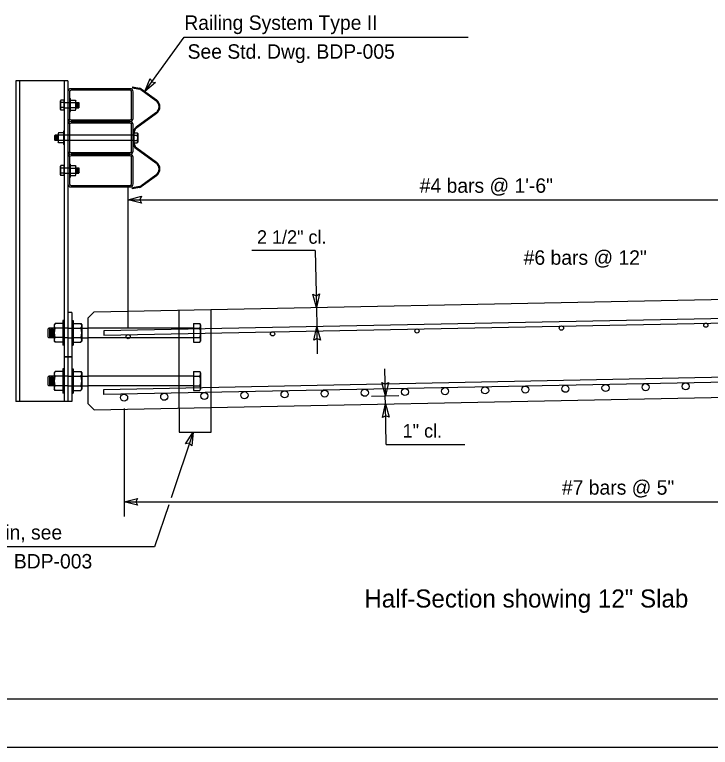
# Model space of a CAD drawing. Extents: x 999.1 to 1037, y 999.5 to 1022.6.
# Drawn here: x 1008.15 to 1015.37, y 1000 to 1007.61 of the extents above; entities that cross this region are included whole.
import ezdxf

# ---------------------------------------------------------------- set-up
doc = ezdxf.new("R2010")
doc.units = 0
for name, color, linetype in [('01-Slab', 7, 'Continuous'), ('02-Rebar', 7, 'Continuous'), ('03-Dimensions', 7, 'Continuous'), ('04-Hidden', 7, 'Continuous'), ('10-Sheet Border', 7, 'Continuous'), ('40-Pattern Areas', 7, 'Continuous'), ('41-Bearing Pads', 7, 'Continuous'), ('Level 14', 7, 'Continuous'), ('S_PL_Dimens_PR', 7, 'Continuous')]:
    doc.layers.add(name, color=color, linetype=linetype)

msp = doc.modelspace()

# ---------------------------------------------------------------- linework, layer by layer
at = {"layer": '01-Slab'}
for p, q in [((1008.975, 1004.5246), (1019.075, 1004.7266)), ((1008.975, 1004.5246), (1008.9083, 1004.4579)), ((1008.9083, 1004.4579), (1008.9083, 1003.5733)), ((1008.975, 1003.5079), (1019.075, 1003.7099)), ((1008.975, 1003.5079), (1008.9083, 1003.5733))]:
    msp.add_line(p, q, dxfattribs=at)
at = {"layer": '02-Rebar'}
for p, q in [((1019.075, 1004.5265), (1009.0749, 1004.3264)), ((1009.0758, 1004.2831), (1019.0758, 1004.4832)), ((1009.0749, 1004.3264), (1009.0758, 1004.2831)), ((1009.0738, 1003.7198), (1019.0739, 1003.9198)), ((1019.075, 1003.8666), (1009.0749, 1003.6666)), ((1009.0749, 1003.6666), (1009.0738, 1003.7198))]:
    msp.add_line(p, q, dxfattribs=at)
for centre, radius in [((1012.3267, 1004.3265), 0.0217), ((1013.8263, 1004.3565), 0.0217), ((1015.3261, 1004.3865), 0.0217), ((1009.3273, 1004.2665), 0.0217), ((1010.8269, 1004.2965), 0.0217), ((1012.2013, 1003.6925), 0.0367), ((1012.6179, 1003.7008), 0.0367), ((1013.0345, 1003.7092), 0.0367), ((1013.4511, 1003.7175), 0.0367), ((1013.8677, 1003.7258), 0.0367), ((1014.2843, 1003.7342), 0.0367), ((1014.7008, 1003.7425), 0.0367), ((1015.1174, 1003.7508), 0.0367), ((1009.2853, 1003.6342), 0.0367), ((1009.7018, 1003.6425), 0.0367), ((1010.1184, 1003.6508), 0.0367), ((1010.535, 1003.6592), 0.0367), ((1010.9516, 1003.6675), 0.0367), ((1011.3682, 1003.6758), 0.0367), ((1011.7848, 1003.6842), 0.0367)]:
    msp.add_circle(centre, radius, dxfattribs=at)
at = {"layer": '03-Dimensions'}
for p, q in [((1009.5013, 1006.8143), (1009.9095, 1007.3777)), ((1009.9095, 1007.3777), (1012.8583, 1007.3777)), ((1009.3273, 1004.3632), (1009.3273, 1005.8408)), ((1009.3273, 1005.6908), (1018.3254, 1005.6908)), ((1011.2699, 1005.1627), (1010.6117, 1005.1627)), ((1011.2699, 1005.1627), (1011.2818, 1004.5707)), ((1011.2818, 1004.5698), (1011.2858, 1004.3697)), ((1011.2858, 1004.3707), (1011.2914, 1004.0899)), ((1011.998, 1003.6518), (1011.9924, 1003.9318)), ((1011.8548, 1003.6489), (1012.138, 1003.6546)), ((1012, 1003.5538), (1011.9978, 1003.663)), ((1009.2853, 1003.5225), (1009.2853, 1002.4004)), ((1012.0081, 1003.1483), (1011.9997, 1003.5684)), ((1010.0011, 1003.2756), (1009.7731, 1002.5941)), ((1012.0081, 1003.1483), (1012.8237, 1003.1483)), ((1009.2853, 1002.5504), (1018.8667, 1002.5504)), ((1009.7481, 1002.5193), (1009.6024, 1002.0838)), ((1009.6024, 1002.0838), (1007.2392, 1002.0838))]:
    msp.add_line(p, q, dxfattribs=at)
at = {"layer": '04-Hidden'}
for p, q in [((1008.7177, 1006.3599), (1008.6559, 1006.3599)), ((1009.387, 1006.3599), (1009.3623, 1006.3599)), ((1008.7177, 1006.3066), (1008.6559, 1006.3066)), ((1009.387, 1006.3066), (1009.3623, 1006.3066)), ((1009.857, 1003.5256), (1009.857, 1004.5423)), ((1010.1903, 1003.5323), (1010.1903, 1004.5489)), ((1008.7017, 1004.3566), (1008.6497, 1004.3566)), ((1008.703, 1004.3566), (1008.755, 1004.3566)), ((1010.006, 1004.3566), (1008.9083, 1004.3566)), ((1010.006, 1004.4043), (1010.006, 1004.2088)), ((1010.006, 1004.4043), (1010.0723, 1004.4043)), ((1010.006, 1004.3555), (1010.0728, 1004.3555)), ((1010.0723, 1004.4043), (1010.0801, 1004.3912)), ((1010.0801, 1004.3912), (1010.0801, 1004.2219)), ((1008.7017, 1004.2566), (1008.6497, 1004.2566)), ((1008.703, 1004.2566), (1008.755, 1004.2566)), ((1010.006, 1004.2566), (1008.9083, 1004.2566)), ((1010.006, 1004.2577), (1010.0728, 1004.2577)), ((1010.006, 1004.2088), (1010.0723, 1004.2088)), ((1010.0723, 1004.2088), (1010.0801, 1004.2219)), ((1010.006, 1003.9043), (1010.006, 1003.7088)), ((1010.006, 1003.9043), (1010.0723, 1003.9043)), ((1010.0723, 1003.9043), (1010.0801, 1003.8913)), ((1010.0801, 1003.8913), (1010.0801, 1003.7219)), ((1008.7017, 1003.8566), (1008.6497, 1003.8566)), ((1008.703, 1003.8566), (1008.755, 1003.8566)), ((1010.006, 1003.8566), (1008.9083, 1003.8566)), ((1010.006, 1003.8555), (1010.0728, 1003.8555)), ((1008.7017, 1003.7566), (1008.6497, 1003.7566)), ((1008.703, 1003.7566), (1008.755, 1003.7566)), ((1010.006, 1003.7566), (1008.9083, 1003.7566)), ((1010.006, 1003.7577), (1010.0728, 1003.7577)), ((1010.006, 1003.7088), (1010.0723, 1003.7088)), ((1010.0723, 1003.7088), (1010.0801, 1003.7219))]:
    msp.add_line(p, q, dxfattribs=at)
for centre, radius, start, end in [((1010.0378, 1004.3799), 0.0423, 325.09964, 35.30362), ((1009.9108, 1004.3066), 0.1692, 343.20069, 16.79931), ((1010.0378, 1004.2333), 0.0423, 324.69637, 34.90036), ((1010.0378, 1003.8799), 0.0423, 325.09964, 35.30362), ((1009.9108, 1003.8066), 0.1692, 343.20069, 16.79931), ((1010.0378, 1003.7333), 0.0423, 324.69637, 34.90036)]:
    msp.add_arc(centre, radius, start, end, dxfattribs=at)
at = {"layer": '10-Sheet Border'}
msp.add_line((1035.5, 1000.5), (1007, 1000.5), dxfattribs=at)
at = {"layer": '40-Pattern Areas'}
for p, q in [((1008.2003, 1006.9266), (1008.2003, 1003.5933)), ((1008.663, 1006.9266), (1008.663, 1003.5933)), ((1009.3733, 1006.8618), (1009.3717, 1006.8533)), ((1009.3717, 1006.8533), (1009.4446, 1006.8404)), ((1009.3733, 1006.8618), (1009.4462, 1006.849)), ((1009.4583, 1006.8346), (1009.6152, 1006.7215)), ((1009.4633, 1006.8417), (1009.6203, 1006.7286)), ((1008.6276, 1006.7254), (1008.6235, 1006.7184)), ((1008.6235, 1006.6281), (1008.6235, 1006.7184)), ((1008.663, 1006.6993), (1008.6273, 1006.6993)), ((1008.663, 1006.7254), (1008.6276, 1006.7254)), ((1008.663, 1006.6211), (1008.663, 1006.7254)), ((1008.663, 1006.6999), (1008.7268, 1006.6999)), ((1008.7198, 1006.6055), (1008.7198, 1006.741)), ((1008.7198, 1006.741), (1008.7268, 1006.741)), ((1008.7268, 1006.6055), (1008.7268, 1006.741)), ((1008.7268, 1006.7254), (1008.7795, 1006.7254)), ((1008.7268, 1006.6993), (1008.7798, 1006.6993)), ((1008.7795, 1006.7254), (1008.7837, 1006.7184)), ((1008.7837, 1006.6281), (1008.7837, 1006.7184)), ((1008.7837, 1006.6999), (1008.8139, 1006.6999)), ((1008.7926, 1006.6466), (1008.7926, 1006.6999)), ((1008.8014, 1006.6466), (1008.8014, 1006.6999)), ((1008.8103, 1006.6466), (1008.8103, 1006.6999)), ((1008.8193, 1006.6946), (1008.8139, 1006.6999)), ((1008.6276, 1006.6211), (1008.6235, 1006.6281)), ((1008.663, 1006.6472), (1008.6273, 1006.6472)), ((1008.663, 1006.6466), (1008.7268, 1006.6466)), ((1008.7268, 1006.6472), (1008.7798, 1006.6472)), ((1008.7795, 1006.6211), (1008.7837, 1006.6281)), ((1008.7837, 1006.6466), (1008.8139, 1006.6466)), ((1008.7881, 1006.6519), (1008.7881, 1006.6946)), ((1008.797, 1006.6519), (1008.797, 1006.6946)), ((1008.8059, 1006.6519), (1008.8059, 1006.6946)), ((1008.8193, 1006.6519), (1008.8139, 1006.6466)), ((1008.8193, 1006.6519), (1008.8193, 1006.6946)), ((1008.663, 1006.6211), (1008.6276, 1006.6211)), ((1008.7198, 1006.6055), (1008.7268, 1006.6055)), ((1008.7268, 1006.6211), (1008.7795, 1006.6211)), ((1009.6152, 1006.5917), (1009.4115, 1006.4448)), ((1009.6203, 1006.5847), (1009.4166, 1006.4378)), ((1008.6559, 1006.401), (1008.6559, 1006.2655)), ((1008.663, 1006.401), (1008.6559, 1006.401)), ((1008.663, 1006.401), (1008.663, 1006.2655)), ((1008.5635, 1006.3546), (1008.5688, 1006.3599)), ((1008.5635, 1006.3546), (1008.5635, 1006.3119)), ((1008.5991, 1006.3599), (1008.5688, 1006.3599)), ((1008.5724, 1006.3599), (1008.5724, 1006.3066)), ((1008.5768, 1006.3546), (1008.5768, 1006.3119)), ((1008.5813, 1006.3599), (1008.5813, 1006.3066)), ((1008.5858, 1006.3546), (1008.5858, 1006.3119)), ((1008.5902, 1006.3599), (1008.5902, 1006.3066)), ((1008.5947, 1006.3546), (1008.5947, 1006.3119)), ((1008.6033, 1006.3854), (1008.5991, 1006.3784)), ((1008.5991, 1006.3784), (1008.5991, 1006.2881)), ((1008.6559, 1006.3593), (1008.6029, 1006.3593)), ((1008.6559, 1006.3854), (1008.6033, 1006.3854)), ((1009.3623, 1006.3599), (1008.7177, 1006.3599)), ((1009.3783, 1006.3799), (1009.3783, 1006.2866)), ((1009.387, 1006.3854), (1009.387, 1006.2811)), ((1009.387, 1006.3854), (1009.4224, 1006.3854)), ((1009.387, 1006.3799), (1009.387, 1006.2866)), ((1009.387, 1006.3593), (1009.4227, 1006.3593)), ((1009.4224, 1006.3854), (1009.4265, 1006.3784)), ((1009.4265, 1006.3784), (1009.4265, 1006.2881)), ((1008.5635, 1006.3119), (1008.5688, 1006.3066)), ((1008.5991, 1006.3066), (1008.5688, 1006.3066)), ((1008.6033, 1006.2811), (1008.5991, 1006.2881)), ((1008.6559, 1006.3072), (1008.6029, 1006.3072)), ((1008.6559, 1006.2811), (1008.6033, 1006.2811)), ((1008.663, 1006.2655), (1008.6559, 1006.2655)), ((1009.3623, 1006.3066), (1008.7177, 1006.3066)), ((1009.387, 1006.3072), (1009.4227, 1006.3072)), ((1009.387, 1006.2811), (1009.4224, 1006.2811)), ((1009.4224, 1006.2811), (1009.4265, 1006.2881)), ((1009.4115, 1006.2217), (1009.6152, 1006.0748)), ((1009.4166, 1006.2288), (1009.6203, 1006.0819)), ((1008.6276, 1006.0454), (1008.6235, 1006.0384)), ((1008.6235, 1005.9481), (1008.6235, 1006.0384)), ((1008.663, 1006.0193), (1008.6273, 1006.0193)), ((1008.663, 1006.0454), (1008.6276, 1006.0454)), ((1008.663, 1005.9411), (1008.663, 1006.0454)), ((1008.663, 1006.0199), (1008.7268, 1006.0199)), ((1008.7198, 1005.9255), (1008.7198, 1006.061)), ((1008.7198, 1006.061), (1008.7268, 1006.061)), ((1008.7268, 1005.9255), (1008.7268, 1006.061)), ((1008.7268, 1006.0454), (1008.7795, 1006.0454)), ((1008.7268, 1006.0193), (1008.7798, 1006.0193)), ((1008.7795, 1006.0454), (1008.7837, 1006.0384)), ((1008.7837, 1005.9481), (1008.7837, 1006.0384)), ((1008.7837, 1006.0199), (1008.8139, 1006.0199)), ((1008.7881, 1005.9719), (1008.7881, 1006.0146)), ((1008.7926, 1005.9666), (1008.7926, 1006.0199)), ((1008.797, 1005.9719), (1008.797, 1006.0146)), ((1008.8014, 1005.9666), (1008.8014, 1006.0199)), ((1008.8059, 1005.9719), (1008.8059, 1006.0146)), ((1008.8103, 1005.9666), (1008.8103, 1006.0199)), ((1008.8193, 1006.0146), (1008.8139, 1006.0199)), ((1008.8193, 1005.9719), (1008.8193, 1006.0146)), ((1008.6276, 1005.9411), (1008.6235, 1005.9481)), ((1008.663, 1005.9672), (1008.6273, 1005.9672)), ((1008.663, 1005.9411), (1008.6276, 1005.9411)), ((1008.663, 1005.9666), (1008.7268, 1005.9666)), ((1008.7268, 1005.9672), (1008.7798, 1005.9672)), ((1008.7268, 1005.9411), (1008.7795, 1005.9411)), ((1008.7795, 1005.9411), (1008.7837, 1005.9481)), ((1008.7837, 1005.9666), (1008.8139, 1005.9666)), ((1008.8193, 1005.9719), (1008.8139, 1005.9666)), ((1009.6152, 1005.945), (1009.4583, 1005.8319)), ((1009.6203, 1005.938), (1009.4633, 1005.8249)), ((1008.7198, 1005.9255), (1008.7268, 1005.9255)), ((1009.4446, 1005.8261), (1009.3717, 1005.8133)), ((1009.3733, 1005.8048), (1009.3717, 1005.8133)), ((1009.4462, 1005.8176), (1009.3733, 1005.8048)), ((1008.6497, 1004.4336), (1008.6497, 1004.1796)), ((1008.663, 1004.4336), (1008.6497, 1004.4336)), ((1008.663, 1004.4336), (1008.663, 1004.1796)), ((1008.7417, 1004.4336), (1008.7417, 1004.1796)), ((1008.7417, 1004.4336), (1008.755, 1004.4336)), ((1008.755, 1004.4336), (1008.755, 1004.1796)), ((1008.4931, 1004.3466), (1008.5031, 1004.3566)), ((1008.4931, 1004.3466), (1008.4931, 1004.2666)), ((1008.5598, 1004.3566), (1008.5031, 1004.3566)), ((1008.5098, 1004.3566), (1008.5098, 1004.2566)), ((1008.5181, 1004.3466), (1008.5181, 1004.2666)), ((1008.5264, 1004.3566), (1008.5264, 1004.2566)), ((1008.5348, 1004.3466), (1008.5348, 1004.2666)), ((1008.5431, 1004.3566), (1008.5431, 1004.2566)), ((1008.5514, 1004.3466), (1008.5514, 1004.2666)), ((1008.5675, 1004.4043), (1008.5598, 1004.3912)), ((1008.5598, 1004.3912), (1008.5598, 1004.2219)), ((1008.6497, 1004.3555), (1008.567, 1004.3555)), ((1008.6497, 1004.4043), (1008.5675, 1004.4043)), ((1008.755, 1004.4043), (1008.8372, 1004.4043)), ((1008.755, 1004.3566), (1008.8377, 1004.3566)), ((1008.8372, 1004.4043), (1008.8449, 1004.3912)), ((1008.8449, 1004.3912), (1008.8449, 1004.2219)), ((1008.8449, 1004.3566), (1008.9083, 1004.3566)), ((1008.4931, 1004.2666), (1008.5031, 1004.2566)), ((1008.5598, 1004.2566), (1008.5031, 1004.2566)), ((1008.5675, 1004.2088), (1008.5598, 1004.2219)), ((1008.6497, 1004.2577), (1008.567, 1004.2577)), ((1008.6497, 1004.2088), (1008.5675, 1004.2088)), ((1008.755, 1004.2577), (1008.8377, 1004.2577)), ((1008.755, 1004.2088), (1008.8372, 1004.2088)), ((1008.8372, 1004.2088), (1008.8449, 1004.2219)), ((1008.8449, 1004.2566), (1008.9083, 1004.2566)), ((1008.663, 1004.1796), (1008.6497, 1004.1796)), ((1008.7417, 1004.1796), (1008.755, 1004.1796)), ((1008.7417, 1004.0566), (1008.663, 1004.0566)), ((1008.663, 1004.0566), (1008.7417, 1004.0566)), ((1008.5675, 1003.9043), (1008.5598, 1003.8913)), ((1008.5598, 1003.8913), (1008.5598, 1003.7219)), ((1008.6497, 1003.9043), (1008.5675, 1003.9043)), ((1008.6497, 1003.9336), (1008.6497, 1003.6796)), ((1008.663, 1003.9336), (1008.6497, 1003.9336)), ((1008.663, 1003.9336), (1008.663, 1003.6796)), ((1008.7417, 1003.9336), (1008.7417, 1003.6796)), ((1008.7417, 1003.9336), (1008.755, 1003.9336)), ((1008.755, 1003.9336), (1008.755, 1003.6796)), ((1008.755, 1003.9043), (1008.8372, 1003.9043)), ((1008.8372, 1003.9043), (1008.8449, 1003.8913)), ((1008.8449, 1003.8913), (1008.8449, 1003.7219)), ((1008.4931, 1003.8466), (1008.5031, 1003.8566)), ((1008.4931, 1003.8466), (1008.4931, 1003.7666)), ((1008.5598, 1003.8566), (1008.5031, 1003.8566)), ((1008.5098, 1003.8566), (1008.5098, 1003.7566)), ((1008.5181, 1003.8466), (1008.5181, 1003.7666)), ((1008.5264, 1003.8566), (1008.5264, 1003.7566)), ((1008.5348, 1003.8466), (1008.5348, 1003.7666)), ((1008.5431, 1003.8566), (1008.5431, 1003.7566)), ((1008.5514, 1003.8466), (1008.5514, 1003.7666)), ((1008.6497, 1003.8555), (1008.567, 1003.8555)), ((1008.755, 1003.8555), (1008.8377, 1003.8555)), ((1008.8449, 1003.8566), (1008.9083, 1003.8566)), ((1008.4931, 1003.7666), (1008.5031, 1003.7566)), ((1008.5598, 1003.7566), (1008.5031, 1003.7566)), ((1008.6497, 1003.7577), (1008.567, 1003.7577)), ((1008.755, 1003.7577), (1008.8377, 1003.7577)), ((1008.8449, 1003.7566), (1008.9083, 1003.7566)), ((1008.5675, 1003.7088), (1008.5598, 1003.7219)), ((1008.6497, 1003.7088), (1008.5675, 1003.7088)), ((1008.663, 1003.6796), (1008.6497, 1003.6796)), ((1008.7417, 1003.6796), (1008.755, 1003.6796)), ((1008.755, 1003.7088), (1008.8372, 1003.7088)), ((1008.8372, 1003.7088), (1008.8449, 1003.7219))]:
    msp.add_line(p, q, dxfattribs=at)
for centre, radius, start, end in [((1009.4388, 1006.8076), 0.0333, 54.17588, 79.93001), ((1009.4388, 1006.8076), 0.042, 54.17588, 79.93001), ((1008.646, 1006.7124), 0.0225, 144.69637, 214.90036), ((1008.7138, 1006.6733), 0.0903, 163.20069, 196.79931), ((1008.7611, 1006.7124), 0.0225, 325.09964, 35.30362), ((1008.6934, 1006.6733), 0.0903, 343.20069, 16.79931), ((1009.5683, 1006.6566), 0.08, 305.81367, 54.18633), ((1009.5683, 1006.6566), 0.0887, 305.81367, 54.18633), ((1008.646, 1006.6341), 0.0225, 145.09964, 215.30363), ((1008.7611, 1006.6341), 0.0225, 324.69637, 34.90036), ((1009.4583, 1006.3799), 0.08, 125.8083, 180.01211), ((1009.4583, 1006.3799), 0.0713, 125.8083, 180.01211), ((1008.6216, 1006.3724), 0.0225, 144.69637, 214.90036), ((1008.6894, 1006.3333), 0.0903, 163.20069, 196.79931), ((1009.404, 1006.3724), 0.0225, 325.09964, 35.30362), ((1009.3362, 1006.3333), 0.0903, 343.20069, 16.79931), ((1008.6216, 1006.2941), 0.0225, 145.09964, 215.30363), ((1009.4583, 1006.2866), 0.08, 179.98789, 234.1917), ((1009.4583, 1006.2866), 0.0713, 179.98789, 234.1917), ((1009.404, 1006.2941), 0.0225, 324.69637, 34.90036), ((1008.646, 1006.0324), 0.0225, 144.69637, 214.90036), ((1008.7138, 1005.9933), 0.0903, 163.20069, 196.79931), ((1008.7611, 1006.0324), 0.0225, 325.09964, 35.30362), ((1008.6934, 1005.9933), 0.0903, 343.20069, 16.79931), ((1009.5683, 1006.0099), 0.08, 305.81367, 54.18633), ((1009.5683, 1006.0099), 0.0887, 305.81367, 54.18633), ((1008.646, 1005.9541), 0.0225, 145.09964, 215.30363), ((1008.7611, 1005.9541), 0.0225, 324.69637, 34.90036), ((1009.4388, 1005.8589), 0.0333, 279.97531, 305.80292), ((1009.4388, 1005.8589), 0.042, 279.97531, 305.80292), ((1008.602, 1004.3799), 0.0423, 144.69637, 214.90036), ((1008.729, 1004.3066), 0.1692, 163.20069, 196.79931), ((1008.8027, 1004.3799), 0.0423, 325.09964, 35.30362), ((1008.6757, 1004.3066), 0.1692, 343.20069, 16.79931), ((1008.602, 1004.2333), 0.0423, 145.09964, 215.30363), ((1008.8027, 1004.2333), 0.0423, 324.69637, 34.90036), ((1008.602, 1003.8799), 0.0423, 144.69637, 214.90036), ((1008.8027, 1003.8799), 0.0423, 325.09964, 35.30362), ((1008.729, 1003.8066), 0.1692, 163.20069, 196.79931), ((1008.6757, 1003.8066), 0.1692, 343.20069, 16.79931), ((1008.602, 1003.7333), 0.0423, 145.09964, 215.30363), ((1008.8027, 1003.7333), 0.0423, 324.69637, 34.90036)]:
    msp.add_arc(centre, radius, start, end, dxfattribs=at)
at = {"layer": '41-Bearing Pads'}
for p, q in [((1008.7017, 1006.9266), (1008.1617, 1006.9266)), ((1008.1617, 1006.9266), (1008.1617, 1003.5933)), ((1008.7017, 1006.9266), (1008.7017, 1004.5399)), ((1008.7017, 1006.8113), (1008.7017, 1006.5353)), ((1008.7177, 1006.8113), (1008.7177, 1006.5353)), ((1009.3463, 1006.8433), (1008.7337, 1006.8433)), ((1009.3463, 1006.8273), (1008.7337, 1006.8273)), ((1009.3623, 1006.5353), (1009.3623, 1006.8113)), ((1009.3783, 1006.5353), (1009.3783, 1006.8113)), ((1008.7017, 1006.4713), (1008.7017, 1006.1953)), ((1008.7177, 1006.4713), (1008.7177, 1006.4193)), ((1008.7337, 1006.5193), (1009.3463, 1006.5193)), ((1008.7337, 1006.5033), (1009.3463, 1006.5033)), ((1009.3463, 1006.5033), (1008.7337, 1006.5033)), ((1009.3463, 1006.4873), (1008.7337, 1006.4873)), ((1009.3623, 1006.4193), (1009.3623, 1006.4713)), ((1009.3783, 1006.1953), (1009.3783, 1006.4713)), ((1008.7177, 1006.4193), (1008.7177, 1006.2513)), ((1009.3623, 1006.2513), (1009.3623, 1006.4193)), ((1008.7177, 1006.2513), (1008.7177, 1006.1953)), ((1009.3623, 1006.1953), (1009.3623, 1006.2513)), ((1008.7337, 1006.1793), (1009.3463, 1006.1793)), ((1008.7017, 1006.1313), (1008.7017, 1005.8553)), ((1008.7177, 1006.1313), (1008.7177, 1005.8553)), ((1008.7337, 1006.1633), (1009.3463, 1006.1633)), ((1009.3463, 1006.1633), (1008.7337, 1006.1633)), ((1009.3463, 1006.1473), (1008.7337, 1006.1473)), ((1009.3623, 1005.8553), (1009.3623, 1006.1313)), ((1009.3783, 1005.8553), (1009.3783, 1006.1313)), ((1008.7337, 1005.8393), (1009.3463, 1005.8393)), ((1008.7337, 1005.8233), (1009.3463, 1005.8233)), ((1008.7017, 1004.5399), (1008.7017, 1003.5933)), ((1008.7417, 1004.5199), (1008.7017, 1004.5199)), ((1008.7417, 1004.5199), (1008.7417, 1003.5933)), ((1008.7417, 1003.5933), (1008.1617, 1003.5933)), ((1009.857, 1003.5256), (1009.857, 1003.2756)), ((1010.1903, 1003.2756), (1010.1903, 1003.5323)), ((1009.857, 1003.2756), (1010.1903, 1003.2756))]:
    msp.add_line(p, q, dxfattribs=at)
for centre, radius, start, end in [((1008.7337, 1006.8113), 0.032, 90, 180), ((1008.7337, 1006.8113), 0.016, 90, 180), ((1009.3463, 1006.8113), 0.032, 0, 90), ((1009.3463, 1006.8113), 0.016, 0, 90), ((1008.7337, 1006.5353), 0.032, 180, 270), ((1008.7337, 1006.4713), 0.032, 90, 180), ((1008.7337, 1006.5353), 0.016, 180, 270), ((1008.7337, 1006.4713), 0.016, 90, 180), ((1009.3463, 1006.5353), 0.032, 270, 0), ((1009.3463, 1006.5353), 0.016, 270, 0), ((1009.3463, 1006.4713), 0.032, 0, 90), ((1009.3463, 1006.4713), 0.016, 0, 90), ((1008.7337, 1006.1953), 0.032, 180, 270), ((1008.7337, 1006.1953), 0.016, 180, 270), ((1009.3463, 1006.1953), 0.032, 270, 0), ((1009.3463, 1006.1953), 0.016, 270, 0), ((1008.7337, 1006.1313), 0.032, 90, 180), ((1008.7337, 1006.1313), 0.016, 90, 180), ((1009.3463, 1006.1313), 0.032, 0, 90), ((1009.3463, 1006.1313), 0.016, 0, 90), ((1008.7337, 1005.8553), 0.032, 180, 270), ((1008.7337, 1005.8553), 0.016, 180, 270), ((1009.3463, 1005.8553), 0.032, 270, 0), ((1009.3463, 1005.8553), 0.016, 270, 0)]:
    msp.add_arc(centre, radius, start, end, dxfattribs=at)
at = {"layer": 'Level 14'}
msp.add_line((1036, 1000), (1000, 1000), dxfattribs=at)
at = {"layer": 'S_PL_Dimens_PR'}
for points in [[(1009.5013, 1006.8143), (1009.5551, 1006.9482), (1009.5732, 1006.9135), (1009.6118, 1006.9071)], [(1009.3273, 1005.6908), (1009.4673, 1005.7258), (1009.4498, 1005.6908), (1009.4673, 1005.6558)], [(1011.2818, 1004.5707), (1011.244, 1004.71), (1011.2793, 1004.6932), (1011.314, 1004.7114)], [(1011.2858, 1004.3707), (1011.3236, 1004.2314), (1011.2882, 1004.2482), (1011.2536, 1004.23)], [(1011.998, 1003.6518), (1011.9602, 1003.7911), (1011.9956, 1003.7743), (1012.0302, 1003.7925)], [(1011.9997, 1003.5684), (1012.0375, 1003.4291), (1012.0021, 1003.4459), (1011.9675, 1003.4277)], [(1010.0011, 1003.2756), (1009.9899, 1003.1317), (1009.9622, 1003.1594), (1009.9235, 1003.1539)], [(1009.2853, 1002.5504), (1009.4253, 1002.5854), (1009.4078, 1002.5504), (1009.4253, 1002.5154)]]:
    msp.add_lwpolyline(points, close=True, dxfattribs=at)

# ---------------------------------------------------------------- texts
at = {"layer": '03-Dimensions'}
for s, height, p in [('Railing System Type II', 0.15, (1009.9101, 1007.4553)), ('See Std. Dwg. BDP-005', 0.15, (1009.9443, 1007.1553)), ('#4 bars @ 1\'-6"', 0.15, (1012.355, 1005.7623)), ('2 1/2" cl.', 0.14, (1010.665, 1005.2327)), ('#6 bars @ 12"', 0.15, (1013.4345, 1005.0143)), ('1" cl.', 0.14, (1012.1775, 1003.2183)), ('#7 bars @ 5"', 0.15, (1013.8315, 1002.6254)), ('Deck Drain, see', 0.15, (1007.2149, 1002.1588)), ('Std. Dwg. BDP-003', 0.15, (1007.2149, 1001.8588))]:
    msp.add_text(s, height=height, dxfattribs=at).set_placement(p)
at = {"layer": '41-Bearing Pads'}
msp.add_text('Half-Section showing 12" Slab', height=0.1875, dxfattribs=at).set_placement((1011.78, 1001.4528))

doc.saveas('drawing.dxf')
